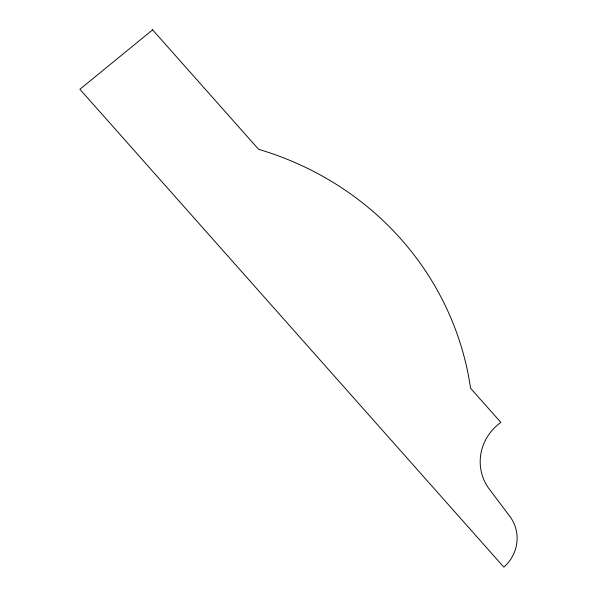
<?xml version="1.0" encoding="UTF-8"?>
<svg xmlns="http://www.w3.org/2000/svg" width="597" height="597" viewBox="0 0 597 597"><rect width="100%" height="100%" fill="white"/><g stroke="black" fill="none" stroke-linecap="round" stroke-linejoin="round"><path stroke-width="0.9" d="M152.608 29.85L79.894 89.274L503.846 567.15A40.402 38.447 -13 0 0 509.689 516.166L488.346 487.816A50.484 48.036 -13 0 1 500.853 422.392L470.57 388.259A314.231 299.015 -13 0 0 258.598 149.317L152.608 29.85"/></g></svg>
